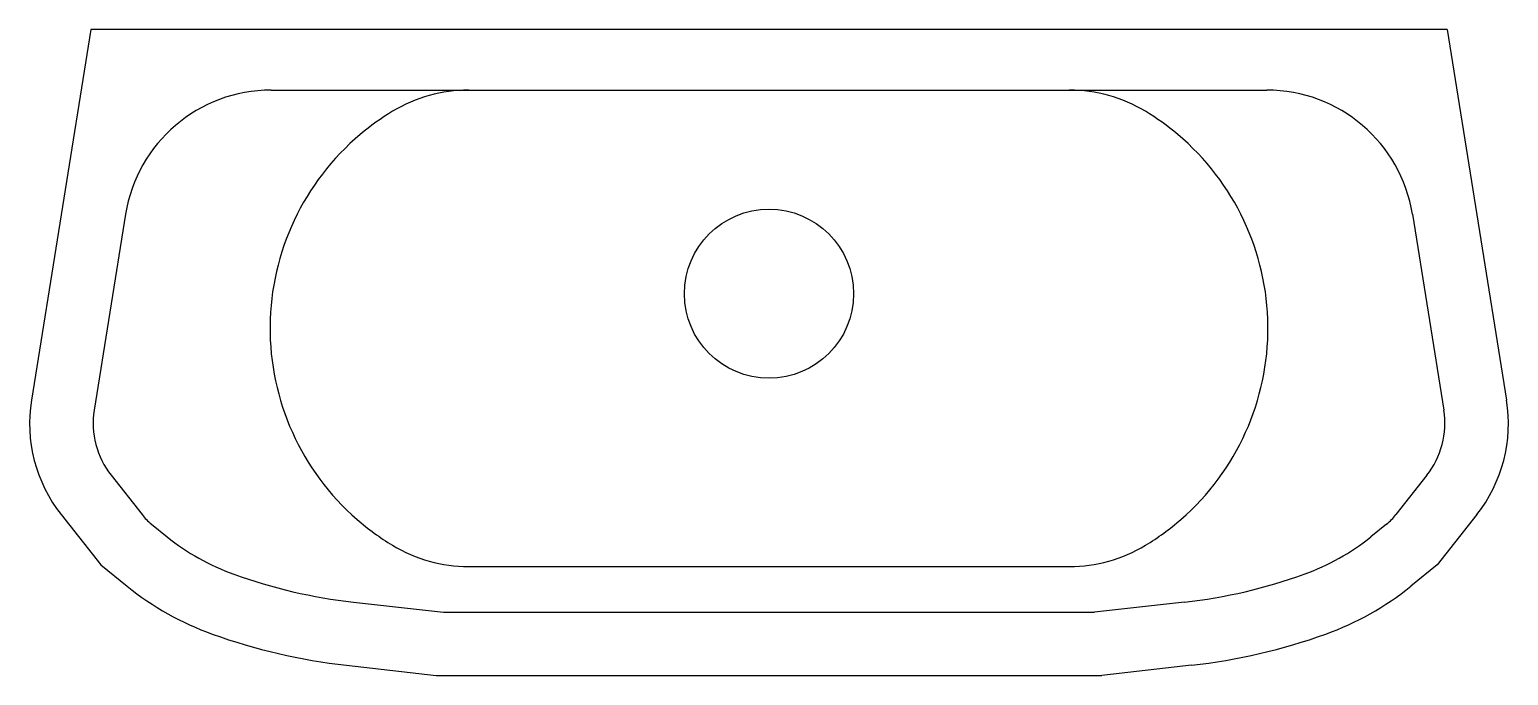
# Model space of a CAD drawing. Extents: x -25.1 to 25.1, y -21.9 to 0.
import ezdxf

# ---------------------------------------------------------------- set-up
doc = ezdxf.new("R2010")
doc.units = 0
doc.header["$LTSCALE"] = 5
doc.header["$MEASUREMENT"] = 0
doc.layers.get('0').update_dxf_attribs({"linetype": 'CONTINUOUS'})

msp = doc.modelspace()

# ---------------------------------------------------------------- linework, layer by layer
at = {"color": 0, "linetype": 'ByBlock'}
for p, q in [((-23, 0), (-25.013, -12.558)), ((23, 0), (-23, 0)), ((23, 0), (25.013, -12.558)), ((-16.885, -2.052), (16.885, -2.052)), ((-21.822, -6.261), (-22.886, -12.899)), ((21.822, -6.261), (22.886, -12.899)), ((-22.312, -15.109), (-21.263, -16.443)), ((22.312, -15.109), (21.263, -16.443)), ((-24.006, -16.442), (-22.664, -18.146)), ((24.006, -16.442), (22.664, -18.146)), ((-20.946, -16.764), (-20.412, -17.193)), ((20.946, -16.764), (20.412, -17.193)), ((-22.664, -18.146), (-21.764, -18.872)), ((-10.185, -18.2), (10.185, -18.2)), ((22.664, -18.146), (21.764, -18.872)), ((-14.093, -19.409), (-11.042, -19.751)), ((14.093, -19.409), (11.042, -19.751)), ((-11.042, -19.751), (11.042, -19.751)), ((-14.333, -21.55), (-11.282, -21.892)), ((14.333, -21.55), (11.282, -21.892)), ((-11.282, -21.892), (11.282, -21.892))]:
    msp.add_line(p, q, dxfattribs=at)
msp.add_circle((0, -8.953), 2.867, dxfattribs=at)
for centre, radius, start, end in [((-16.885, -7.052), 5, 90, 170.892), ((-10.185, -7.052), 5, 90, 121.0708), ((10.185, -7.052), 5, 58.9292, 90), ((16.885, -7.052), 5, 9.108, 90), ((-8.334, -10.126), 8.588, 121.0708, 130.0519), ((8.334, -10.126), 8.588, 49.9481, 58.9292), ((-8.334, -10.126), 8.588, 130.0519, 228.9709), ((8.334, -10.126), 8.588, 311.0291, 49.9481), ((-20.076, -13.35), 5, 170.892, 218.1994), ((-20.076, -13.35), 2.845, 170.892, 218.1994), ((20.076, -13.35), 2.845, 321.8006, 9.108), ((20.076, -13.35), 5, 321.8006, 9.108), ((-19.691, -15.206), 2, 218.1994, 231.1598), ((19.691, -15.206), 2, 308.8402, 321.8006), ((-8.334, -10.126), 8.588, 228.9709, 238.9292), ((8.334, -10.126), 8.588, 301.0708, 311.0291), ((-15.492, -11.083), 7.845, 231.1598, 250.1858), ((-10.185, -13.2), 5, 238.9292, 270), ((10.185, -13.2), 5, 270, 301.0708), ((15.492, -11.083), 7.845, 289.8142, 308.8402), ((-12.102, -1.675), 17.845, 250.1858, 263.5971), ((12.102, -1.675), 17.845, 276.4029, 289.8142), ((-15.492, -11.083), 10, 231.1598, 250.1858), ((15.492, -11.083), 10, 289.8142, 308.8402), ((-12.102, -1.675), 20, 250.1858, 263.5971), ((12.102, -1.675), 20, 276.4029, 289.8142)]:
    msp.add_arc(centre, radius, start, end, dxfattribs=at)

doc.saveas('drawing.dxf')
